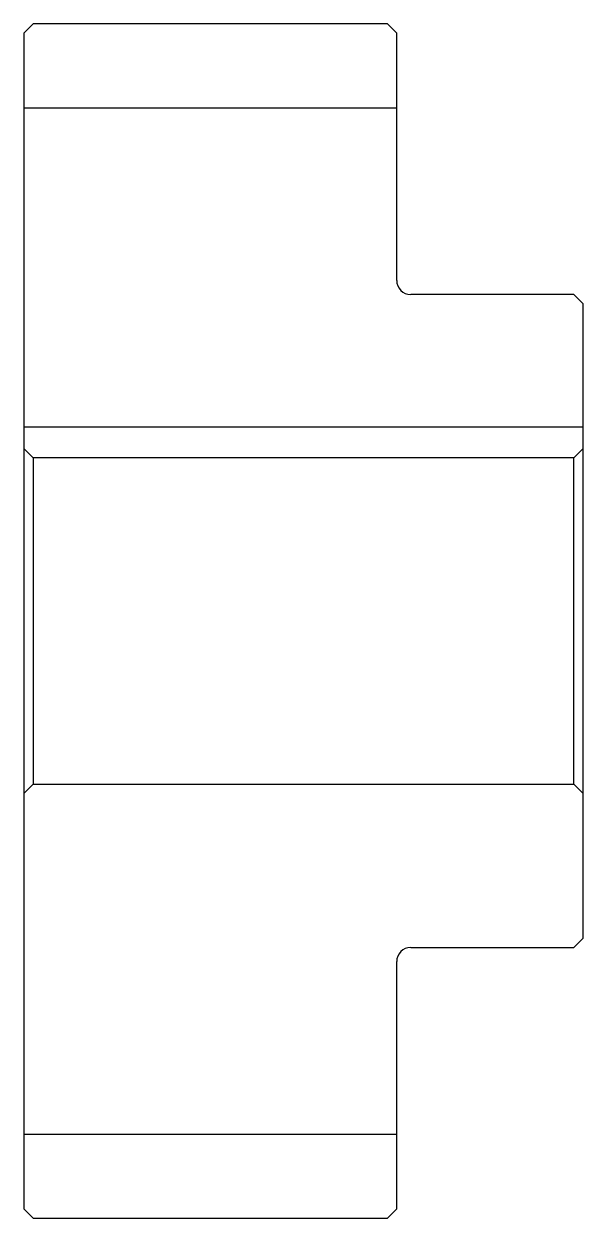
# Model space of a CAD drawing. Header units: metres. Extents: x 229 to 562, y 166 to 294.
# Drawn here: x 228.9 to 288.9, y 166.3 to 294.3 of the extents above; entities outside this region: 2.
import ezdxf

# ---------------------------------------------------------------- set-up
doc = ezdxf.new("R2010")
doc.units = ezdxf.units.M

msp = doc.modelspace()

# ---------------------------------------------------------------- linework, layer by layer
at = {"color": 4}
for p, q in [((228.913055, 285.326111), (268.913055, 285.326111)), ((228.913055, 251.126099), (288.913055, 251.126099)), ((287.913055, 247.826096), (288.913055, 248.826096)), ((229.913055, 247.826096), (229.913055, 212.826096)), ((287.913055, 212.826096), (288.913055, 211.826096)), ((228.913055, 175.326096), (268.913055, 175.326096))]:
    msp.add_line(p, q, dxfattribs=at)
for points in [[(268.913055, 266.826111), (268.913055, 293.326111), (267.913055, 294.326111), (229.913055, 294.326111), (228.913055, 293.326111), (228.913055, 211.826096)], [(270.413055, 195.326096), (287.913055, 195.326096), (288.913055, 196.326096), (288.913055, 264.326111), (287.913055, 265.326111), (270.413055, 265.326111)], [(549.347839, 247.096603), (549.347839, 251.126099), (539.347839, 251.126099), (539.347839, 247.096603)], [(228.913055, 211.826096), (229.913055, 212.826096), (287.913055, 212.826096), (287.913055, 247.826096), (229.913055, 247.826096), (228.913055, 248.826096)], [(228.913055, 211.826096), (228.913055, 167.326096), (229.913055, 166.326096), (267.913055, 166.326096), (268.913055, 167.326096), (268.913055, 193.826096)]]:
    msp.add_lwpolyline(points, dxfattribs=at)
for centre, radius, start, end in [((270.413055, 266.826111), 1.5, 180, 270), ((544.347839, 230.326096), 17.5, 106.60154993, 73.39845007), ((270.413055, 193.826096), 1.5, 90, 180)]:
    msp.add_arc(centre, radius, start, end, dxfattribs=at)

doc.saveas('drawing.dxf')
